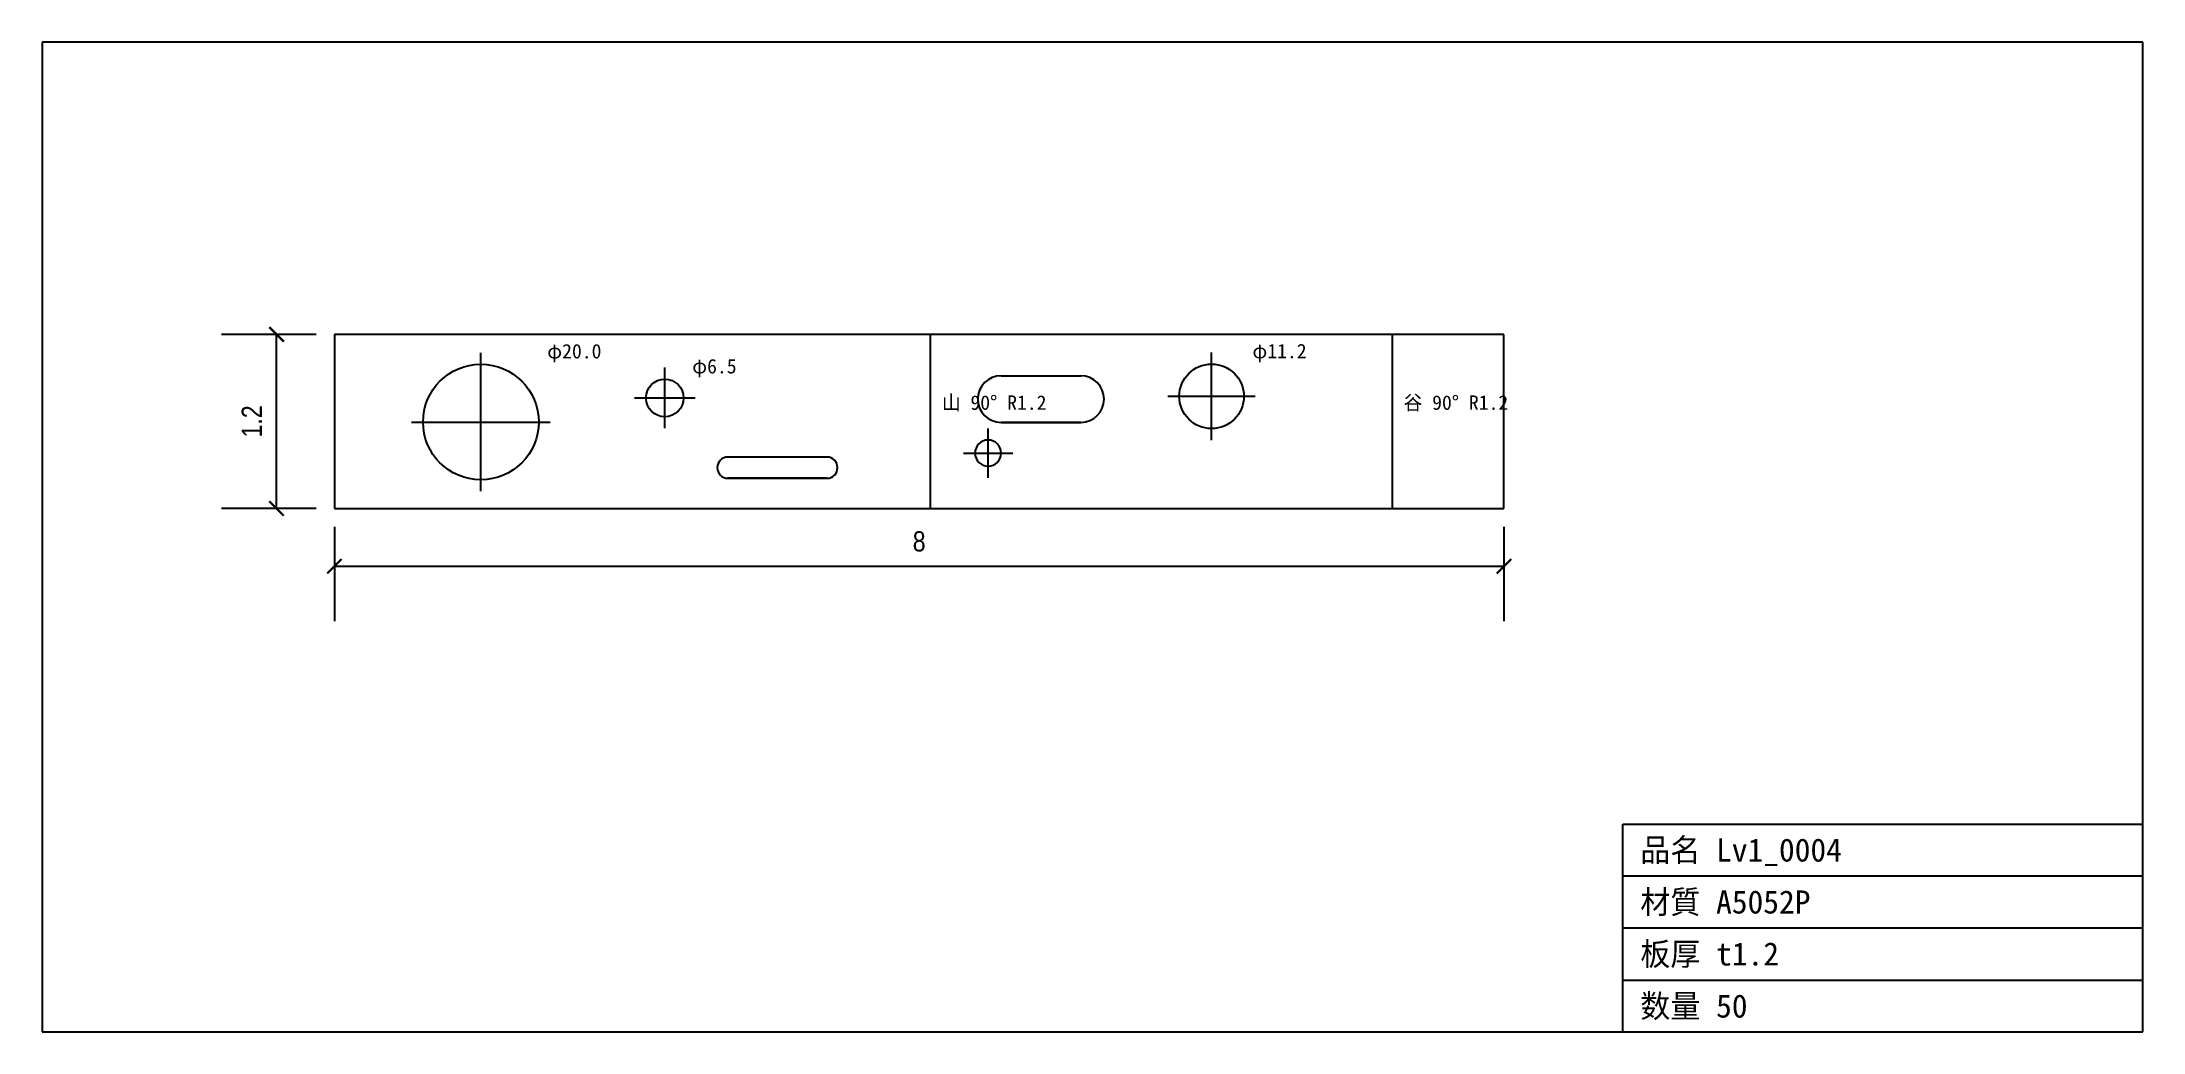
# Model space of a CAD drawing. Header units: inches. Extents: x -2 to 12.3, y -3.6 to 3.2.
import ezdxf

# ---------------------------------------------------------------- set-up
doc = ezdxf.new("R2010")
doc.units = ezdxf.units.IN
doc.linetypes.add('CENTER', pattern=[5.08, 3.175, -0.635, 0.635, -0.635])
doc.linetypes.add('DASHED', pattern=[1.524, 1.27, -0.254])
doc.styles.add('OpenSansCondensed-Light', font='OpenSansCondensed-Light.ttf')
doc.dimstyles.new('EZDXF', dxfattribs={"dimtxt": 0.25, "dimasz": 0.175, "dimexe": 0.375, "dimexo": 0.125, "dimgap": 0.1, "dimtad": 1, "dimlfac": 100, "dimzin": 12, "dimdsep": 46, "dimtxsty": 'OpenSansCondensed-Light', "dimblk": 'ARCHTICK', "dimcen": 2.5, "dimazin": 3, "dimtfac": 0.5, "dimtmove": 2, "dimatfit": 3})

# ---------------------------------------------------------------- blocks, each defined once
blk = doc.blocks.new('HOLE_D11_17')
blk.add_circle((0, 0), 0.22)
blk = doc.blocks.new('_ARCHTICK')
at = {"color": 0, "linetype": 'BYBLOCK', "const_width": 0.15}
blk.add_lwpolyline([(-0.5, -0.5), (0.5, 0.5)], dxfattribs=at)

msp = doc.modelspace()

# ---------------------------------------------------------------- linework, layer by layer
at = {"color": 7, "linetype": 'CONTINUOUS'}
for p, q in [((12.323, 3.178), (-1.992, 3.178)), ((-1.992, 3.178), (-1.992, -3.567)), ((12.323, -3.567), (12.323, 3.178)), ((0, 1.186), (0, 0)), ((4.24, 1.186), (0, 1.186)), ((4.716, 1.186), (4.24, 1.186)), ((5.12, 1.186), (4.716, 1.186)), ((7.969, 1.186), (5.12, 1.186)), ((7.969, 0), (7.969, 1.186)), ((4.543, 0.904), (5.085, 0.904)), ((4.699, 0.586), (4.543, 0.586)), ((4.543, 0.586), (5.085, 0.586)), ((4.702, 0.586), (4.699, 0.586)), ((4.864, 0.586), (4.702, 0.586)), ((5.085, 0.586), (4.864, 0.586)), ((2.681, 0.351), (3.356, 0.351)), ((3.356, 0.206), (2.681, 0.206)), ((2.681, 0.206), (3.356, 0.206)), ((0, 0), (7.969, 0)), ((8.78, -3.567), (8.78, -2.15)), ((8.78, -2.15), (12.323, -2.15)), ((8.78, -2.504), (12.323, -2.504)), ((8.78, -2.858), (12.323, -2.858)), ((8.78, -3.213), (12.323, -3.213)), ((-1.992, -3.567), (12.323, -3.567))]:
    msp.add_line(p, q, dxfattribs=at)
at = {"color": 3, "linetype": 'DASHED'}
for p, q in [((4.06, 1.186), (4.06, 0)), ((7.207, 1.186), (7.207, 0))]:
    msp.add_line(p, q, dxfattribs=at)
at = {"color": 1, "linetype": 'CENTER'}
for p, q in [((0.998, 0.117), (0.998, 1.061)), ((5.977, 0.465), (5.977, 1.062)), ((2.251, 0.546), (2.251, 0.96)), ((2.045, 0.753), (2.458, 0.753)), ((5.678, 0.764), (6.275, 0.764)), ((0.525, 0.589), (1.47, 0.589)), ((4.454, 0.209), (4.454, 0.545)), ((4.286, 0.377), (4.622, 0.377))]:
    msp.add_line(p, q, dxfattribs=at)
at = {"color": 7, "linetype": 'CONTINUOUS'}
for centre, radius in [((0.998, 0.589), 0.394), ((0.998, 0.589), 0.394), ((2.251, 0.753), 0.128)]:
    msp.add_circle(centre, radius, dxfattribs=at)
for centre, radius, start, end in [((4.543, 0.745), 0.159, 90, -90), ((5.085, 0.745), 0.159, -90, 90), ((4.454, 0.377), 0.089, 0, 180), ((2.681, 0.278), 0.0722, 90, -90), ((3.356, 0.278), 0.0722, -90, 90), ((4.454, 0.377), 0.089, 180, 0)]:
    msp.add_arc(centre, radius, start, end, dxfattribs=at)

# ---------------------------------------------------------------- block references
msp.add_blockref('HOLE_D11_17', (5.977, 0.764), dxfattribs=at)

# ---------------------------------------------------------------- texts
at = {"color": 2}
for s, height, p in [('φ20.0', 0.0984, (1.45, 1.022)), ('φ6.5', 0.0984, (2.438, 0.92)), ('φ11.2', 0.0984, (6.255, 1.023)), ('山 90° R1.2', 0.0984, (4.139, 0.672)), ('谷 90° R1.2', 0.0984, (7.285, 0.672)), ('品名 Lv1_0004', 0.15748, (8.898, -2.406)), ('材質 A5052P', 0.1575, (8.898, -2.76)), ('板厚 t1.2', 0.1575, (8.898, -3.114)), ('数量 50', 0.1575, (8.898, -3.469))]:
    msp.add_text(s, height=height, dxfattribs=at).set_placement(p)

# ---------------------------------------------------------------- dimensions: what is measured, and where the dimension line sits
msp.add_linear_dim(base=(-0.394, 0), p1=(0, 0), p2=(0, 1.186), angle=90, dimstyle='EZDXF', override={"dimtxt": 0.137795, "dimasz": 0.098425, "dimdec": 1, "dimlfac": 1}, dxfattribs=at).render()
msp.add_linear_dim(base=(0, -0.394), p1=(0, 0), p2=(7.969, 0), dimstyle='EZDXF', override={"dimtxt": 0.137795, "dimasz": 0.098425, "dimdec": 1, "dimlfac": 1}, dxfattribs=at).render()

doc.saveas('drawing.dxf')
